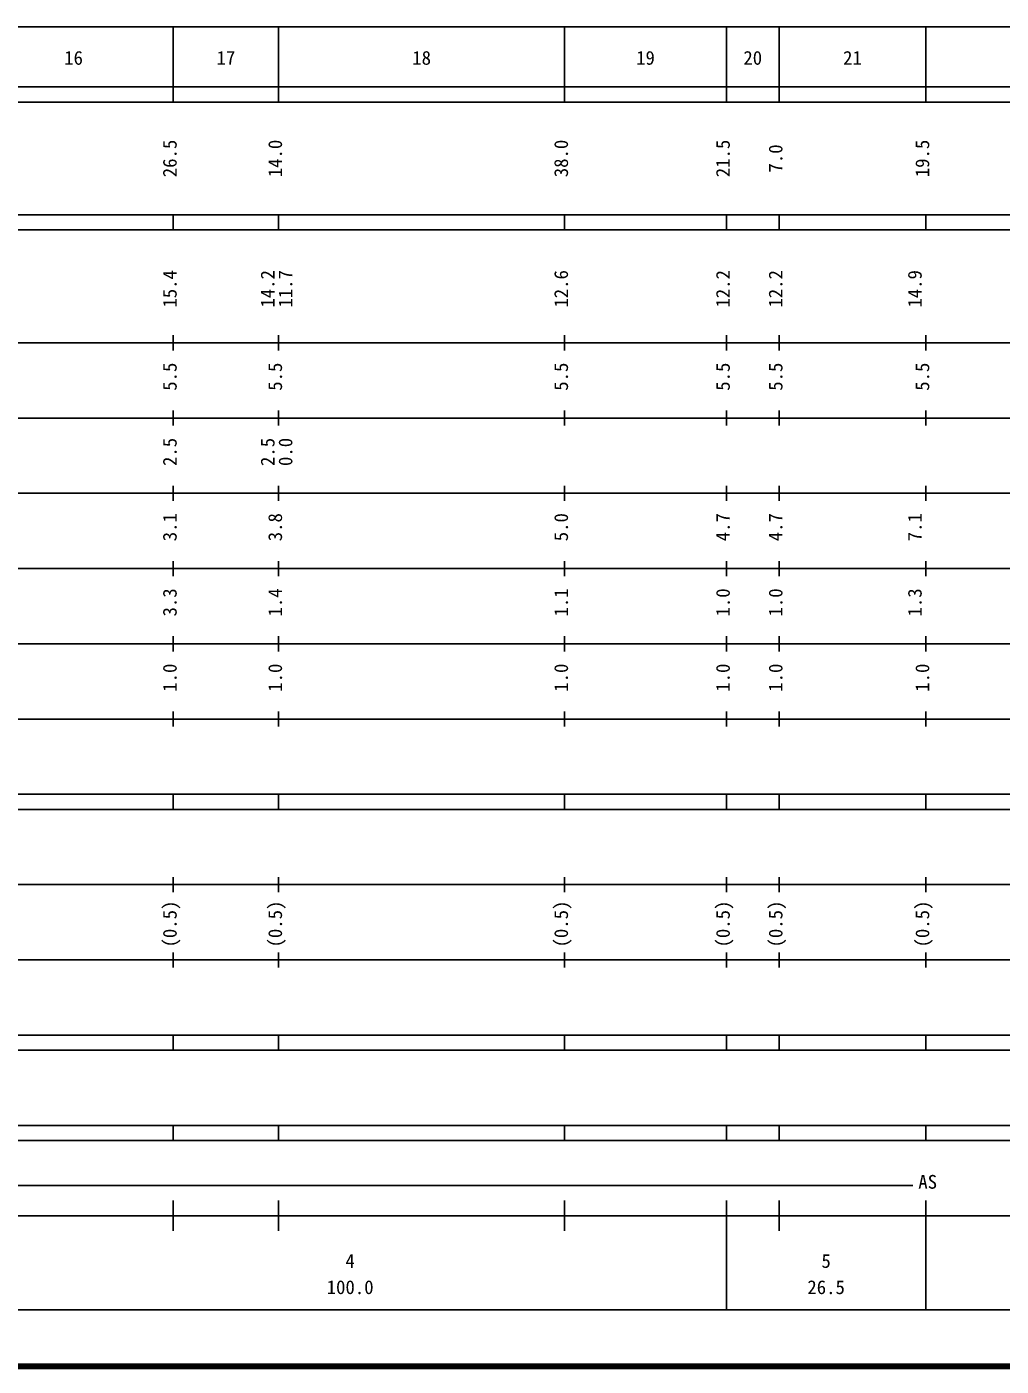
# Model space of a CAD drawing. Units: millimetres on the paper, enlarged 1000 times. Extents: x 40000 to 680000, y 20000 to 380000.
# Drawn here: x 275032 to 404517, y 20000 to 198000 of the extents above; entities that cross this region are included whole.
import ezdxf
from ezdxf.enums import TextEntityAlignment as Align

# ---------------------------------------------------------------- set-up
doc = ezdxf.new("R2010")
doc.units = ezdxf.units.MM
doc.header["$LTSCALE"] = 1000
doc.layers.add('M-TTL', color=2, linetype='Continuous', lineweight=140)
doc.layers.add('M-TTL-BAND', color=7, linetype='Continuous', lineweight=25)
doc.styles.add('ＭＳ ゴシック', font='')
doc.styles.get('ＭＳ ゴシック').set_extended_font_data('MS Gothic')

msp = doc.modelspace()

# ---------------------------------------------------------------- linework, layer by layer
at = {"layer": 'M-TTL'}
msp.add_line((40000, 20000), (680000, 20000), dxfattribs=at)
at = {"layer": 'M-TTL-BAND'}
for p, q in [((68000, 198000), (579000, 198000)), ((294500, 188000), (294500, 198000)), ((308500, 188000), (308500, 198000)), ((346500, 188000), (346500, 198000)), ((368000, 188000), (368000, 198000)), ((375000, 188000), (375000, 198000)), ((394500, 188000), (394500, 198000)), ((40000, 190000), (579000, 190000)), ((40000, 188000), (579000, 188000)), ((40000, 173000), (579000, 173000)), ((294500, 171000), (294500, 173000)), ((308500, 171000), (308500, 173000)), ((346500, 171000), (346500, 173000)), ((368000, 171000), (368000, 173000)), ((375000, 171000), (375000, 173000)), ((394500, 171000), (394500, 173000)), ((40000, 171000), (579000, 171000)), ((294500, 155000), (294500, 157000)), ((308500, 155000), (308500, 157000)), ((346500, 155000), (346500, 157000)), ((368000, 155000), (368000, 157000)), ((375000, 155000), (375000, 157000)), ((394500, 155000), (394500, 157000)), ((40000, 156000), (579000, 156000)), ((46000, 146000), (579000, 146000)), ((294500, 145000), (294500, 147000)), ((308500, 145000), (308500, 147000)), ((346500, 145000), (346500, 147000)), ((368000, 145000), (368000, 147000)), ((375000, 145000), (375000, 147000)), ((394500, 145000), (394500, 147000)), ((52000, 136000), (579000, 136000)), ((294500, 135000), (294500, 137000)), ((308500, 135000), (308500, 137000)), ((346500, 135000), (346500, 137000)), ((368000, 135000), (368000, 137000)), ((375000, 135000), (375000, 137000)), ((394500, 135000), (394500, 137000)), ((294500, 125000), (294500, 127000)), ((308500, 125000), (308500, 127000)), ((346500, 125000), (346500, 127000)), ((368000, 125000), (368000, 127000)), ((375000, 125000), (375000, 127000)), ((394500, 125000), (394500, 127000)), ((46000, 126000), (579000, 126000)), ((52000, 116000), (579000, 116000)), ((294500, 115000), (294500, 117000)), ((308500, 115000), (308500, 117000)), ((346500, 115000), (346500, 117000)), ((368000, 115000), (368000, 117000)), ((375000, 115000), (375000, 117000)), ((394500, 115000), (394500, 117000)), ((294500, 105000), (294500, 107000)), ((308500, 105000), (308500, 107000)), ((346500, 105000), (346500, 107000)), ((368000, 105000), (368000, 107000)), ((375000, 105000), (375000, 107000)), ((394500, 105000), (394500, 107000)), ((56750, 106000), (579000, 106000)), ((56750, 96000), (579000, 96000)), ((294500, 94000), (294500, 96000)), ((308500, 94000), (308500, 96000)), ((346500, 94000), (346500, 96000)), ((368000, 94000), (368000, 96000)), ((375000, 94000), (375000, 96000)), ((394500, 94000), (394500, 96000)), ((40000, 94000), (579000, 94000)), ((49000, 84000), (579000, 84000)), ((294500, 83000), (294500, 85000)), ((308500, 83000), (308500, 85000)), ((346500, 83000), (346500, 85000)), ((368000, 83000), (368000, 85000)), ((375000, 83000), (375000, 85000)), ((394500, 83000), (394500, 85000)), ((294500, 73000), (294500, 75000)), ((308500, 73000), (308500, 75000)), ((346500, 73000), (346500, 75000)), ((368000, 73000), (368000, 75000)), ((375000, 73000), (375000, 75000)), ((394500, 73000), (394500, 75000)), ((40000, 74000), (579000, 74000)), ((40000, 64000), (579000, 64000)), ((294500, 62000), (294500, 64000)), ((308500, 62000), (308500, 64000)), ((346500, 62000), (346500, 64000)), ((368000, 62000), (368000, 64000)), ((375000, 62000), (375000, 64000)), ((394500, 62000), (394500, 64000)), ((55250, 62000), (579000, 62000)), ((55250, 52000), (579000, 52000)), ((294500, 50000), (294500, 52000)), ((308500, 50000), (308500, 52000)), ((346500, 50000), (346500, 52000)), ((368000, 50000), (368000, 52000)), ((375000, 50000), (375000, 52000)), ((394500, 50000), (394500, 52000)), ((40000, 50000), (579000, 50000)), ((71000, 44000), (392790, 44000)), ((294500, 38000), (294500, 42000)), ((308500, 38000), (308500, 42000)), ((346500, 38000), (346500, 42000)), ((368000, 27500), (368000, 42000)), ((375000, 38000), (375000, 42000)), ((394500, 27500), (394500, 42000)), ((40000, 40000), (579000, 40000)), ((68000, 27500), (579000, 27500))]:
    msp.add_line(p, q, dxfattribs=at)

# ---------------------------------------------------------------- texts
at = {"layer": 'M-TTL-BAND', "style": 'ＭＳ ゴシック'}
for s, p in [('16', (281250, 192405)), ('17', (301500, 192405)), ('18', (327500, 192405)), ('19', (357250, 192405)), ('20', (371500, 192405)), ('21', (384750, 192405)), ('AS', (394747, 43036)), ('4', (318000, 32523)), ('5', (381250, 32523)), ('100.0', (318000, 29033)), ('26.5', (381250, 29033))]:
    msp.add_text(s, height=1833, dxfattribs=at).set_placement(p, align=Align.BOTTOM_CENTER)
for s, p in [('26.5', (295500, 180500)), ('14.0', (309500, 180500)), ('38.0', (347500, 180500)), ('21.5', (369000, 180500)), ('7.0', (376000, 180500)), ('19.5', (395500, 180500)), ('15.4', (295500, 163174)), ('14.2', (308500, 163174)), ('12.6', (347500, 163174)), ('12.2', (369000, 163174)), ('12.2', (376000, 163174)), ('11.7', (310870, 163174)), ('14.9', (394500, 163174)), ('5.5', (295500, 151500)), ('5.5', (309500, 151500)), ('5.5', (347500, 151500)), ('5.5', (369000, 151500)), ('5.5', (376000, 151500)), ('5.5', (395500, 151500)), ('2.5', (295500, 141500)), ('2.5', (308500, 141500)), ('0.0', (310870, 141500)), ('3.1', (295500, 131500)), ('3.8', (309500, 131500)), ('5.0', (347500, 131500)), ('4.7', (369000, 131500)), ('4.7', (376000, 131500)), ('7.1', (394500, 131500)), ('3.3', (295500, 121500)), ('1.4', (309500, 121500)), ('1.1', (347500, 121500)), ('1.0', (369000, 121500)), ('1.0', (376000, 121500)), ('1.3', (394500, 121500)), ('1.0', (295500, 111500)), ('1.0', (309500, 111500)), ('1.0', (347500, 111500)), ('1.0', (369000, 111500)), ('1.0', (376000, 111500)), ('1.0', (395500, 111500)), ('(0.5)', (295500, 78764)), ('(0.5)', (309500, 78764)), ('(0.5)', (347500, 78764)), ('(0.5)', (369000, 78764)), ('(0.5)', (376000, 78764)), ('(0.5)', (395500, 78764))]:
    msp.add_text(s, height=1833, rotation=90, dxfattribs=at).set_placement(p, align=Align.BOTTOM_CENTER)

doc.saveas('drawing.dxf')
